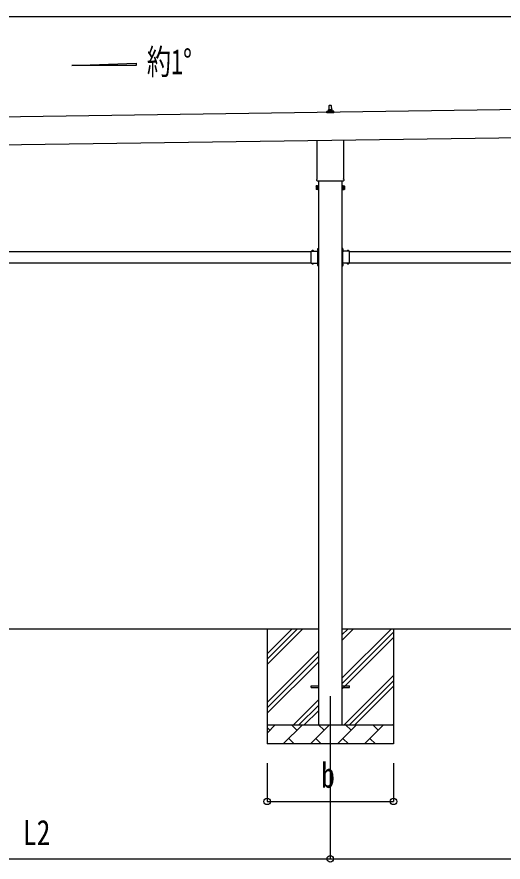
# Model space of a CAD drawing. Units: millimetres, scale not verified. Extents: x -16820 to 16820, y -11880 to 11880.
# Drawn here: x -5358 to -2818, y -6627 to -2212 of the extents above; entities that cross this region are included whole.
import ezdxf
from ezdxf.enums import TextEntityAlignment as Align

# ---------------------------------------------------------------- set-up
doc = ezdxf.new("R2010")
doc.units = ezdxf.units.MM
doc.header["$LTSCALE"] = 50
for name, color, linetype in [('0-2_USER1', 3, 'Continuous'), ('0-4_YKK_12', 2, 'Continuous'), ('0-5_YKK_13', 4, 'Continuous'), ('0-6_YKK_A1', 4, 'Continuous'), ('0-7_YKK_D', 6, 'Continuous')]:
    doc.layers.add(name, color=color, linetype=linetype)
doc.styles.add('ＭＳ ゴシック', font='')
doc.styles.get('ＭＳ ゴシック').set_extended_font_data('MS Gothic')

msp = doc.modelspace()

# ---------------------------------------------------------------- linework, layer by layer
at = {"layer": '0-4_YKK_12'}
msp.add_line((-3720.77, -5759.84), (-3720.77, -6259.84), dxfattribs=at)
at = {"layer": '0-5_YKK_13'}
for p, q in [((-3726.77, -2697.72), (-3726.05, -2674.2)), ((-3725.05, -2673.22), (-3716.5, -2673.22)), ((-3715.5, -2674.2), (-3714.77, -2697.72)), ((-3739.02, -2713.22), (-3739.02, -2705.51)), ((-3702.52, -2713.22), (-3739.02, -2713.22)), ((-3738.64, -2704.72), (-3702.9, -2704.72)), ((-3738.26, -2704.53), (-3731.54, -2702.9)), ((-3731.15, -2702.72), (-3710.39, -2702.72)), ((-3730.77, -2701.93), (-3730.77, -2697.72)), ((-3729.77, -2697.72), (-3711.77, -2697.72)), ((-3710.77, -2701.93), (-3710.77, -2697.72)), ((-3703.29, -2704.53), (-3710.01, -2702.9)), ((-3702.52, -2713.22), (-3702.52, -2705.51)), ((-3789.07, -3057.21), (-3789.07, -2856.56)), ((-3652.47, -2854.61), (-3652.47, -3057.21)), ((-3790.77, -3065.98), (-3790.77, -3060.48)), ((-3652.84, -3069.48), (-3788.71, -3069.48)), ((-3650.77, -3060.48), (-3650.77, -3065.98)), ((-3794.77, -3095.48), (-3794.01, -3094.17)), ((-3794.77, -3095.48), (-3794.77, -3112.48)), ((-3794.77, -3112.48), (-3794.01, -3113.8)), ((-3787.77, -3099.07), (-3794.01, -3099.07)), ((-3787.77, -3108.89), (-3794.01, -3108.89)), ((-3787.77, -3113.8), (-3794.01, -3113.8)), ((-3785.27, -3113.18), (-3787.77, -3113.18)), ((-3656.27, -3113.18), (-3653.77, -3113.18)), ((-3653.77, -3099.07), (-3647.53, -3099.07)), ((-3653.77, -3108.89), (-3647.53, -3108.89)), ((-3653.77, -3113.8), (-3647.53, -3113.8)), ((-3646.77, -3095.48), (-3647.53, -3094.17)), ((-3646.77, -3112.48), (-3647.53, -3113.8)), ((-3646.77, -3095.48), (-3646.77, -3112.48)), ((-3821.27, -3445.12), (-3821.27, -3434.74)), ((-3821.27, -3434.74), (-3784.87, -3434.74)), ((-3818.01, -3433.88), (-3818.01, -3434.04)), ((-3817.31, -3434.74), (-3809.24, -3434.74)), ((-3814.4, -3434.74), (-3815.72, -3432.08)), ((-3812.15, -3434.74), (-3810.82, -3432.08)), ((-3808.54, -3433.88), (-3808.54, -3434.04)), ((-3788.97, -3426.84), (-3783.27, -3426.84)), ((-3785.27, -3436.34), (-3788.27, -3436.34)), ((-3784.87, -3425.71), (-3787.53, -3424.39)), ((-3784.87, -3427.96), (-3787.53, -3429.29)), ((-3785.73, -3422.1), (-3785.57, -3422.1)), ((-3785.73, -3431.57), (-3785.57, -3431.57)), ((-3785.27, -3445.12), (-3785.27, -3438.34)), ((-3784.87, -3419.34), (-3783.27, -3419.34)), ((-3784.87, -3436.3), (-3784.87, -3419.34)), ((-3784.87, -3422.8), (-3784.87, -3430.87)), ((-3783.27, -3423.84), (-3784.87, -3423.84)), ((-3784.87, -3424.84), (-3783.27, -3424.84)), ((-3784.87, -3428.84), (-3783.27, -3428.84)), ((-3783.27, -3429.84), (-3784.87, -3429.84)), ((-3656.67, -3419.34), (-3658.27, -3419.34)), ((-3658.27, -3423.84), (-3656.67, -3423.84)), ((-3656.67, -3424.84), (-3658.27, -3424.84)), ((-3652.57, -3426.84), (-3658.27, -3426.84)), ((-3656.67, -3428.84), (-3658.27, -3428.84)), ((-3658.27, -3429.84), (-3656.67, -3429.84)), ((-3656.67, -3436.3), (-3656.67, -3419.34)), ((-3656.67, -3422.8), (-3656.67, -3430.87)), ((-3656.67, -3425.71), (-3654.01, -3424.39)), ((-3656.67, -3427.96), (-3654.01, -3429.29)), ((-3620.27, -3434.74), (-3656.67, -3434.74)), ((-3656.27, -3436.34), (-3653.27, -3436.34)), ((-3656.27, -3445.12), (-3656.27, -3438.34)), ((-3655.81, -3422.1), (-3655.97, -3422.1)), ((-3655.81, -3431.57), (-3655.97, -3431.57)), ((-3633.01, -3433.88), (-3633.01, -3434.04)), ((-3624.24, -3434.74), (-3632.31, -3434.74)), ((-3629.4, -3434.74), (-3630.72, -3432.08)), ((-3627.15, -3434.74), (-3625.82, -3432.08)), ((-3623.54, -3433.88), (-3623.54, -3434.04)), ((-3620.27, -3445.12), (-3620.27, -3434.74)), ((-3821.27, -3487.12), (-3821.27, -3446.55)), ((-3785.27, -3487.12), (-3785.27, -3446.55)), ((-3656.27, -3487.12), (-3656.27, -3446.55)), ((-3620.27, -3487.12), (-3620.27, -3446.55)), ((-3821.27, -3498.94), (-3821.27, -3488.55)), ((-3821.27, -3498.94), (-3784.87, -3498.94)), ((-3818.01, -3499.8), (-3818.01, -3499.64)), ((-3817.31, -3498.94), (-3809.24, -3498.94)), ((-3814.4, -3498.94), (-3815.72, -3501.6)), ((-3812.15, -3498.94), (-3810.82, -3501.6)), ((-3808.54, -3499.8), (-3808.54, -3499.64)), ((-3788.27, -3497.34), (-3785.27, -3497.34)), ((-3784.87, -3505.71), (-3787.53, -3504.39)), ((-3784.87, -3507.96), (-3787.53, -3509.29)), ((-3785.73, -3502.1), (-3785.57, -3502.1)), ((-3785.73, -3511.57), (-3785.57, -3511.57)), ((-3785.27, -3495.34), (-3785.27, -3488.55)), ((-3784.87, -3514.34), (-3784.87, -3497.38)), ((-3784.87, -3502.8), (-3784.87, -3510.87)), ((-3784.87, -3504.84), (-3783.27, -3504.84)), ((-3784.87, -3508.84), (-3783.27, -3508.84)), ((-3784.87, -3514.34), (-3783.27, -3514.34)), ((-3656.67, -3504.84), (-3658.27, -3504.84)), ((-3656.67, -3508.84), (-3658.27, -3508.84)), ((-3656.67, -3514.34), (-3658.27, -3514.34)), ((-3656.67, -3514.34), (-3656.67, -3497.38)), ((-3620.27, -3498.94), (-3656.67, -3498.94)), ((-3656.67, -3502.8), (-3656.67, -3510.87)), ((-3656.67, -3505.71), (-3654.01, -3504.39)), ((-3656.67, -3507.96), (-3654.01, -3509.29)), ((-3656.27, -3495.34), (-3656.27, -3488.55)), ((-3653.27, -3497.34), (-3656.27, -3497.34)), ((-3655.81, -3502.1), (-3655.97, -3502.1)), ((-3655.81, -3511.57), (-3655.97, -3511.57)), ((-3633.01, -3499.8), (-3633.01, -3499.64)), ((-3624.24, -3498.94), (-3632.31, -3498.94)), ((-3629.4, -3498.94), (-3630.72, -3501.6)), ((-3627.15, -3498.94), (-3625.82, -3501.6)), ((-3623.54, -3499.8), (-3623.54, -3499.64)), ((-3620.27, -3498.94), (-3620.27, -3488.55)), ((-3820.77, -5705.34), (-3783.27, -5705.34)), ((-3820.77, -5714.34), (-3820.77, -5705.34)), ((-3820.77, -5714.34), (-3783.27, -5714.34)), ((-3658.27, -5705.34), (-3620.77, -5705.34)), ((-3658.27, -5714.34), (-3620.77, -5714.34)), ((-3620.77, -5714.34), (-3620.77, -5705.34))]:
    msp.add_line(p, q, dxfattribs=at)
for points in [[(-3787.77, -3113.8), (-3787.77, -3094.17), (-3794.01, -3094.17)], [(-3787.77, -3113.18), (-3787.77, -3094.78), (-3785.27, -3094.78)], [(-3653.77, -3113.18), (-3653.77, -3094.78), (-3656.27, -3094.78)], [(-3653.77, -3113.8), (-3653.77, -3094.17), (-3647.53, -3094.17)], [(-3785.27, -3438.34), (-3788.27, -3438.34), (-3788.27, -3434.74)], [(-3783.27, -3434.34), (-3783.27, -3428.34), (-3783.27, -3425.34), (-3783.27, -3419.34)], [(-3658.27, -3434.34), (-3658.27, -3428.34), (-3658.27, -3425.34), (-3658.27, -3419.34)], [(-3656.27, -3438.34), (-3653.27, -3438.34), (-3653.27, -3434.74)], [(-3785.27, -3495.34), (-3788.27, -3495.34), (-3788.27, -3498.94)], [(-3783.27, -3514.34), (-3783.27, -3508.34), (-3783.27, -3505.34), (-3783.27, -3499.34)], [(-3658.27, -3514.34), (-3658.27, -3508.34), (-3658.27, -3505.34), (-3658.27, -3499.34)], [(-3656.27, -3495.34), (-3653.27, -3495.34), (-3653.27, -3498.94)]]:
    msp.add_lwpolyline(points, dxfattribs=at)
for points in [[(-3785.27, -3114.48), (-3785.27, -3093.48), (-3783.27, -3093.48), (-3783.27, -3114.48)], [(-3656.27, -3114.48), (-3656.27, -3093.48), (-3658.27, -3093.48), (-3658.27, -3114.48)]]:
    msp.add_lwpolyline(points, close=True, dxfattribs=at)
for centre, radius, start, end in [((-3725.05, -2674.22), 1, 90, 178.60509), ((-3716.5, -2674.22), 1, 1.39491, 90), ((-3738.02, -2705.51), 1, 103.62699, 180), ((-3731.77, -2701.93), 1, 283.62699, 0), ((-3726.69, -2698.35), 4.13, 90, 171.17633), ((-3729.77, -2698.72), 1, 90, 180), ((-3717.44, -2697.72), 4.83, 133.60282, 180), ((-3724.1, -2697.72), 4.83, 0, 46.39718), ((-3714.86, -2698.35), 4.13, 8.82367, 90), ((-3711.77, -2698.72), 1, 0, 90), ((-3709.77, -2701.93), 1, 180, 256.37301), ((-3703.52, -2705.51), 1, 0, 76.37301), ((-3786.77, -3060.48), 4, 125.09963, 180), ((-3786.77, -3065.98), 4, 180, 194.47751), ((-3786.77, -3065.98), 4, 194.47751, 241.04498), ((-3654.77, -3065.98), 4, 298.95502, 345.52249), ((-3654.77, -3060.48), 4, 0, 54.90037), ((-3654.77, -3065.98), 4, 345.52249, 0), ((-3790.43, -3096.62), 4.34, 145.61575, 214.38425), ((-3778.53, -3103.98), 16.24, 162.41205, 197.58795), ((-3790.43, -3111.34), 4.34, 145.61575, 214.38425), ((-3651.12, -3096.62), 4.34, 325.61575, 34.38425), ((-3663.01, -3103.98), 16.24, 342.41205, 17.58795), ((-3651.12, -3111.34), 4.34, 325.61575, 34.38425), ((-3817.31, -3434.04), 0.7, 180, 270), ((-3817.14, -3433.88), 0.862, 129.12355, 180), ((-3813.27, -3438.64), 7, 90, 129.12355), ((-3813.27, -3438.64), 7, 50.87645, 90), ((-3809.24, -3434.04), 0.7, 270, 0), ((-3809.4, -3433.88), 0.862, 0, 50.87645), ((-3780.97, -3426.84), 7, 140.87645, 180), ((-3780.97, -3426.84), 7, 180, 219.12355), ((-3785.73, -3422.96), 0.862, 90, 140.87645), ((-3785.73, -3430.71), 0.862, 219.12355, 270), ((-3785.57, -3422.8), 0.7, 0, 90), ((-3785.57, -3430.87), 0.7, 270, 0), ((-3785.27, -3434.34), 2, 270, 0), ((-3656.27, -3434.34), 2, 180, 270), ((-3655.97, -3422.8), 0.7, 90, 180), ((-3655.97, -3430.87), 0.7, 180, 270), ((-3655.81, -3422.96), 0.862, 39.12355, 90), ((-3655.81, -3430.71), 0.862, 270, 320.87645), ((-3660.57, -3426.84), 7, 0, 39.12355), ((-3660.57, -3426.84), 7, 320.87645, 0), ((-3632.31, -3434.04), 0.7, 180, 270), ((-3632.14, -3433.88), 0.862, 129.12355, 180), ((-3628.27, -3438.64), 7, 90, 129.12355), ((-3628.27, -3438.64), 7, 50.87645, 90), ((-3624.24, -3434.04), 0.7, 270, 0), ((-3624.4, -3433.88), 0.862, 0, 50.87645), ((-3821.97, -3445.84), 1, 314.427, 45.573), ((-3821.97, -3487.84), 1, 314.427, 45.573), ((-3784.57, -3445.84), 1, 134.427, 225.573), ((-3784.57, -3487.84), 1, 134.427, 225.573), ((-3656.97, -3445.84), 1, 314.427, 45.573), ((-3656.97, -3487.84), 1, 314.427, 45.573), ((-3619.57, -3445.84), 1, 134.427, 225.573), ((-3619.57, -3487.84), 1, 134.427, 225.573), ((-3817.31, -3499.64), 0.7, 90, 180), ((-3817.14, -3499.8), 0.862, 180, 230.87645), ((-3813.27, -3495.04), 7, 230.87645, 270), ((-3813.27, -3495.04), 7, 270, 309.12355), ((-3809.24, -3499.64), 0.7, 0, 90), ((-3809.4, -3499.8), 0.862, 309.12355, 0), ((-3780.97, -3506.84), 7, 140.87645, 180), ((-3780.97, -3506.84), 7, 180, 219.12355), ((-3785.73, -3502.96), 0.862, 90, 140.87645), ((-3785.73, -3510.71), 0.862, 219.12355, 270), ((-3785.57, -3502.8), 0.7, 0, 90), ((-3785.57, -3510.87), 0.7, 270, 0), ((-3785.27, -3499.34), 2, 0, 90), ((-3656.27, -3499.34), 2, 90, 180), ((-3655.97, -3502.8), 0.7, 90, 180), ((-3655.97, -3510.87), 0.7, 180, 270), ((-3655.81, -3502.96), 0.862, 39.12355, 90), ((-3655.81, -3510.71), 0.862, 270, 320.87645), ((-3660.57, -3506.84), 7, 0, 39.12355), ((-3660.57, -3506.84), 7, 320.87645, 0), ((-3632.31, -3499.64), 0.7, 90, 180), ((-3632.14, -3499.8), 0.862, 180, 230.87645), ((-3628.27, -3495.04), 7, 230.87645, 270), ((-3628.27, -3495.04), 7, 270, 309.12355), ((-3624.24, -3499.64), 0.7, 0, 90), ((-3624.4, -3499.8), 0.862, 309.12355, 0)]:
    msp.add_arc(centre, radius, start, end, dxfattribs=at)
at = {"layer": '0-6_YKK_A1'}
for p, q in [((-5071.52, -2466.01), (-4735.52, -2453.6)), ((-4735.52, -2466.01), (-5071.52, -2466.01)), ((-4735.52, -2453.6), (-4735.52, -2466.01)), ((3166.09, -2612.21), (-7617.87, -2766.21)), ((-7615.8, -2911.22), (3168.16, -2757.17)), ((-3783.27, -3069.48), (-3783.27, -5909.84)), ((-3658.27, -5909.84), (-3658.27, -3069.48)), ((-6620.27, -3436.84), (-3821.27, -3436.84)), ((-3620.27, -3436.84), (-821.27, -3436.84)), ((-6620.27, -3496.84), (-3821.27, -3496.84)), ((-3788.27, -3496.84), (-3783.77, -3496.84)), ((-3653.27, -3496.84), (-3657.77, -3496.84)), ((-3620.27, -3496.84), (-821.27, -3496.84)), ((-3783.27, -5409.84), (-6658.27, -5409.84)), ((-4050.77, -5409.84), (-4050.77, -6009.84)), ((-4050.77, -5594.89), (-3865.72, -5409.84)), ((-4050.77, -5566.6), (-3894.01, -5409.84)), ((-4050.77, -5538.32), (-3922.29, -5409.84)), ((-783.27, -5409.84), (-3658.27, -5409.84)), ((-3658.27, -5664.94), (-3403.17, -5409.84)), ((-3658.27, -5466.95), (-3601.16, -5409.84)), ((-3658.27, -5438.66), (-3629.45, -5409.84)), ((-3658.27, -5693.22), (-3390.77, -5425.72)), ((-3390.77, -5409.84), (-3390.77, -6009.84)), ((-3658.27, -5721.51), (-3390.77, -5454.01)), ((-4050.77, -5792.88), (-3783.27, -5525.38)), ((-4050.77, -5821.16), (-3783.27, -5553.66)), ((-4050.77, -5849.45), (-3783.27, -5581.95)), ((-3648.61, -5909.84), (-3390.77, -5652)), ((-3620.33, -5909.84), (-3390.77, -5680.28)), ((-3592.05, -5909.84), (-3390.77, -5708.56)), ((-3913.17, -5909.84), (-3783.27, -5779.94)), ((-3884.89, -5909.84), (-3783.27, -5808.22)), ((-3856.6, -5909.84), (-3783.27, -5836.51)), ((-4050.77, -5909.84), (-3390.77, -5909.84)), ((-4050.77, -5952.73), (-4007.88, -5909.84)), ((-3966.46, -6009.84), (-3866.46, -5909.84)), ((-3895.01, -5938.39), (-3923.56, -5909.84)), ((-3825.04, -6009.84), (-3725.04, -5909.84)), ((-3753.59, -5938.39), (-3782.14, -5909.84)), ((-3683.61, -6009.84), (-3583.61, -5909.84)), ((-3612.17, -5938.39), (-3640.72, -5909.84)), ((-3542.19, -6009.84), (-3442.19, -5909.84)), ((-3470.75, -5938.39), (-3499.3, -5909.84)), ((-3394.06, -5909.84), (-3390.77, -5906.55)), ((-4036.43, -5938.39), (-4050.77, -5924.05)), ((-3937.9, -5981.28), (-3909.35, -6009.84)), ((-3796.48, -5981.28), (-3767.93, -6009.84)), ((-3655.06, -5981.28), (-3626.51, -6009.84)), ((-3513.64, -5981.28), (-3485.09, -6009.84)), ((-3390.77, -6009.84), (-4050.77, -6009.84))]:
    msp.add_line(p, q, dxfattribs=at)
for points in [[(-3788.27, -3436.84), (-3783.77, -3436.84), (-3783.77, -3496.84)], [(-3653.27, -3436.84), (-3657.77, -3436.84), (-3657.77, -3496.84)]]:
    msp.add_lwpolyline(points, dxfattribs=at)
at = {"layer": '0-7_YKK_D'}
for p, q in [((2985.65, -2211.73), (-7435.36, -2211.73)), ((-4050.77, -6109.84), (-4050.77, -6310.84)), ((-3720.77, -6109.84), (-3720.77, -6610.84)), ((-3720.77, -6109.84), (-3720.77, -6610.84)), ((-3390.77, -6109.84), (-3390.77, -6310.84)), ((-4050.77, -6309.84), (-3390.77, -6309.84)), ((-6720.77, -6609.84), (-3720.77, -6609.84)), ((-3720.77, -6609.84), (-720.77, -6609.84))]:
    msp.add_line(p, q, dxfattribs=at)
for centre in [(-4050.77, -6309.84), (-3390.77, -6309.84), (-3720.77, -6609.84), (-3720.77, -6609.84)]:
    msp.add_circle(centre, 17, dxfattribs=at)

# ---------------------------------------------------------------- texts
at = {"layer": '0-2_USER1', "style": 'ＭＳ ゴシック', "width": 0.7}
msp.add_text('約1°', height=132, dxfattribs=at).set_placement((-4678.74, -2551.46), align=Align.BOTTOM_LEFT)
at = {"layer": '0-7_YKK_D', "style": 'ＭＳ ゴシック', "width": 0.8}
for s, p in [('b', (-3768.77, -6277.84)), ('L2', (-5326.37, -6577.84))]:
    msp.add_text(s, height=132, dxfattribs=at).set_placement(p, align=Align.BOTTOM_LEFT)

doc.saveas('drawing.dxf')
